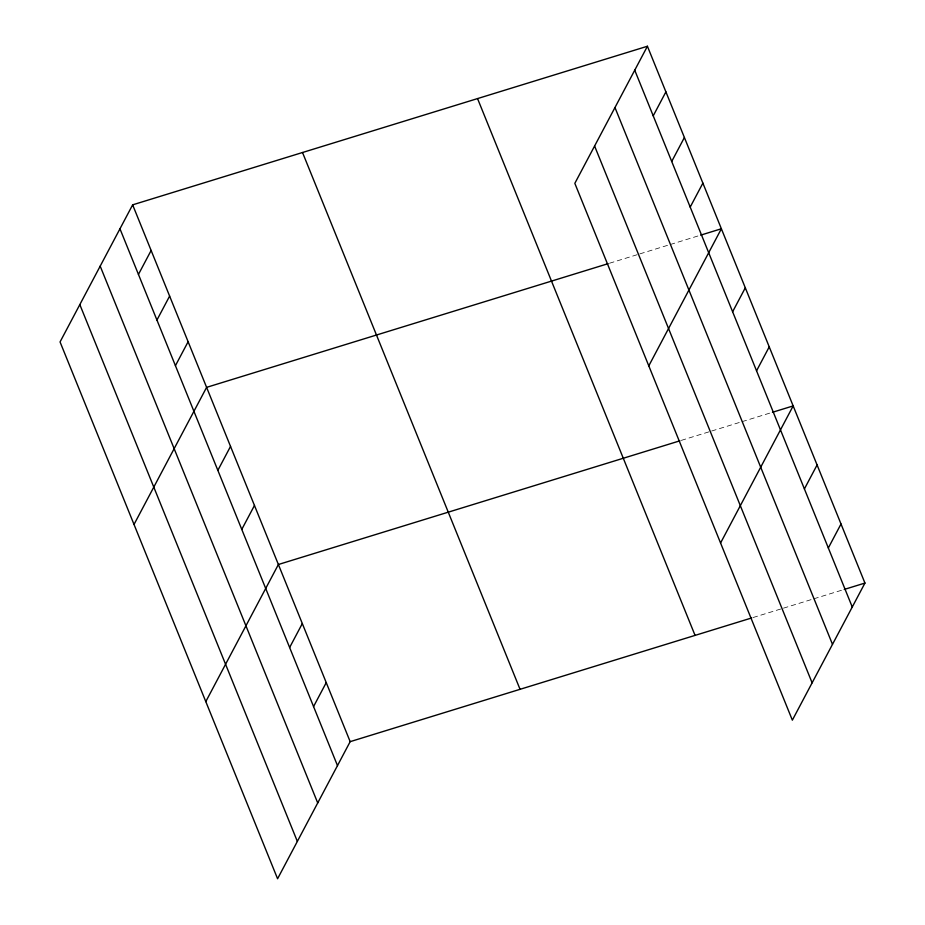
<?xml version="1.0" encoding="UTF-8"?>
<svg xmlns="http://www.w3.org/2000/svg" width="925" height="925" viewBox="0 0 925 925"><rect width="100%" height="100%" fill="white"/><g stroke="black" fill="none" stroke-linecap="round" stroke-linejoin="round"><path stroke-width="0.69" stroke-dasharray="4.62 3.47" d="M609.506 263.232L638.516 254.294M639.892 253.866L668.891 244.928M670.278 244.512L699.277 235.574M681.286 440.381L710.296 431.443M711.672 431.015L740.682 422.078M742.058 421.661L771.057 412.723M753.077 617.53L782.076 608.592M783.463 608.164L812.462 599.227M813.838 598.799L842.848 589.873"/><path stroke-width="1.39" d="M647.419 46.25L574.83 183.347L792.355 720.159L864.944 583.062L647.419 46.25L132.645 204.841L60.056 341.938L277.581 878.75L350.17 741.653L751.69 617.946M138.449 274.424L151.133 250.467M156.938 320.062L169.633 296.092M175.426 365.687L188.122 341.73M134.021 524.452L206.61 387.355L608.13 263.66M217.849 470.363L230.533 446.405M241.772 529.412L254.468 505.455M205.801 701.601L278.39 564.504L679.91 440.809M289.629 647.512L302.313 623.554M313.563 706.561L326.248 682.604M653.223 115.845L665.907 91.876M671.712 161.47L684.396 137.513M690.2 207.096L702.884 183.138M648.783 365.872L721.373 228.764L700.664 235.147M732.612 311.783L745.307 287.814M756.546 370.833L769.23 346.863M720.563 543.01L793.164 405.913L772.444 412.296M804.403 488.92L817.087 464.963M828.326 547.97L841.01 524.012M844.224 589.445L864.944 583.062M634.735 70.207L852.26 607.02M614.963 107.543L832.488 644.355M594.59 146.011L812.115 682.823M477.543 98.582L695.068 635.394M302.521 152.509L520.047 689.31M132.645 204.841L350.17 741.653M119.961 228.799L337.486 765.611M100.189 266.134L317.714 802.946M79.828 304.603L297.353 841.415"/></g></svg>
